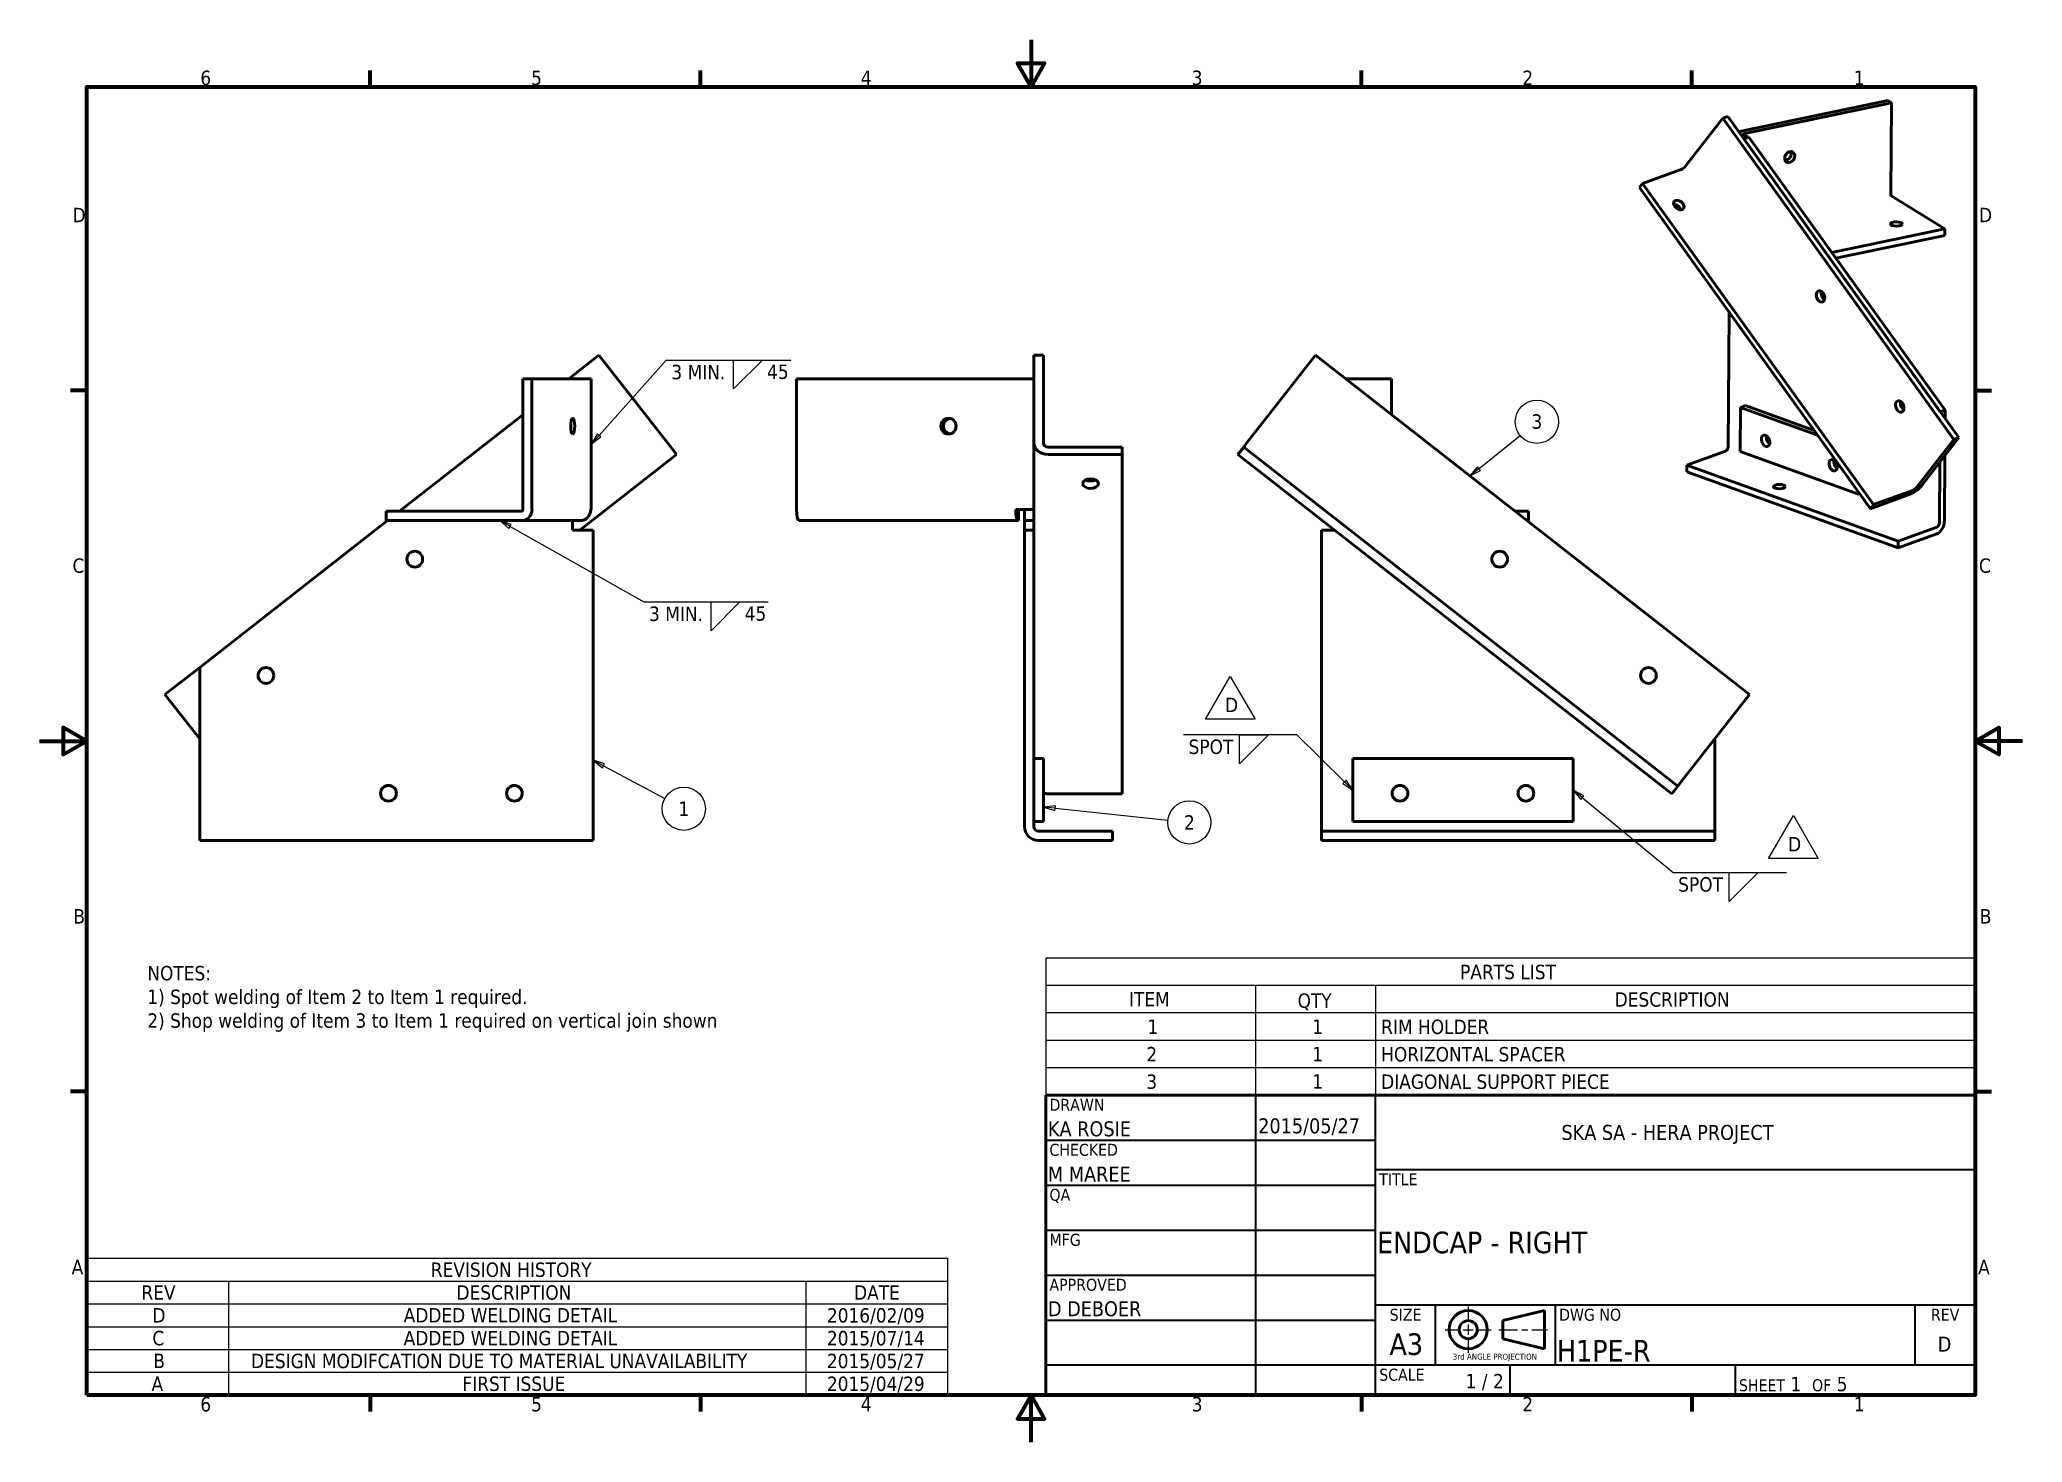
# Model space of a CAD drawing. Header units: millimetres. Extents: x 0 to 840, y 0 to 594.
import ezdxf
from ezdxf.enums import TextEntityAlignment as Align

# ---------------------------------------------------------------- set-up
doc = ezdxf.new("R2010")
doc.units = ezdxf.units.MM
doc.header["$LTSCALE"] = 2
for name, color, linetype, lineweight in [('Border (ANSI)', 7, 'Continuous', 70), ('Sketch Geometry (ANSI)', 7, 'Continuous', 25), ('Symbol (ANSI)', 7, 'Continuous', 25), ('Title (ANSI)', 7, 'Continuous', 50), ('Visible (ANSI)', 7, 'Continuous', 50)]:
    doc.layers.add(name, color=color, linetype=linetype, lineweight=lineweight)
doc.styles.add('Note Text (ANSI)', font='tahoma.ttf')
doc.styles.add('Text Style30', font='tahoma.ttf')
doc.styles.add('Text Style38', font='tahoma.ttf')
doc.styles.add('Text Style39', font='tahoma.ttf')

# ---------------------------------------------------------------- blocks, each defined once
blk = doc.blocks.new('Borders Default Border')
at = {"layer": 'Border (ANSI)'}
for p, q in [((70, 287), (70, 290.45)), ((140, 287), (140, 290.45)), ((280, 287), (280, 290.45)), ((350, 287), (350, 290.45)), ((10, 222.75), (6.55, 222.75)), ((410, 222.75), (413.45, 222.75)), ((10, 74.25), (6.55, 74.25)), ((410, 74.25), (413.45, 74.25)), ((70, 10), (70, 6.55)), ((140, 10), (140, 6.55)), ((280, 10), (280, 6.55)), ((350, 10), (350, 6.55))]:
    blk.add_line(p, q, dxfattribs=at)
at = {"layer": 'Border (ANSI)', "flags": 128}
for points in [[(210, 297), (210, 287), (207.11, 292), (212.89, 292), (210, 287)], [(10, 10), (10, 287), (410, 287), (410, 10), (10, 10)], [(0, 148.5), (10, 148.5), (5, 151.39), (5, 145.61), (10, 148.5)], [(420, 148.5), (410, 148.5), (415, 151.39), (415, 145.61), (410, 148.5)], [(210, 0), (210, 10), (207.11, 5), (212.89, 5), (210, 10)]]:
    blk.add_lwpolyline(points, dxfattribs=at)
at = {"layer": 'Border (ANSI)', "char_height": 3.05, "attachment_point": 7, "style": 'Note Text (ANSI)'}
for s, insert in [('6', (34.03, 287.34)), ('5', (104.11, 287.34)), ('4', (173.94, 287.4)), ('3', (244.05, 287.34)), ('2', (314.08, 287.4)), ('1', (384.31, 287.4)), ('D', (6.96, 258.35)), ('D', (410.81, 258.35)), ('C', (6.95, 184.05)), ('C', (410.8, 184.05)), ('B', (7.15, 109.85)), ('B', (410.99, 109.85)), ('A', (6.78, 35.6)), ('A', (410.63, 35.6)), ('6', (34.03, 6.49)), ('5', (104.11, 6.49)), ('4', (173.94, 6.55)), ('3', (244.05, 6.49)), ('2', (314.08, 6.55)), ('1', (384.31, 6.55))]:
    blk.add_mtext(s, dxfattribs=dict(at, insert=insert))
blk = doc.blocks.new('Title Blocks ANSI - Large')
at = {"layer": 'Title (ANSI)'}
for p, q in [((127, 189.23), (127, 125.73)), ((323.85, 189.23), (127, 189.23)), ((323.85, 125.73), (323.85, 189.23)), ((127, 125.73), (323.85, 125.73))]:
    blk.add_line(p, q, dxfattribs=at)
at = {"layer": 'Title (ANSI)', "lineweight": 35}
for p, q in [((171.45, 125.73), (171.45, 189.23)), ((196.85, 125.73), (196.85, 189.23)), ((127, 179.7), (196.85, 179.7)), ((196.85, 173.48), (323.85, 173.48)), ((127, 170.18), (196.85, 170.18)), ((127, 160.65), (196.85, 160.65)), ((127, 151.13), (196.85, 151.13)), ((323.85, 144.78), (196.85, 144.78)), ((209.55, 132.08), (209.55, 144.78)), ((234.95, 132.08), (234.95, 144.78)), ((311.15, 132.08), (311.15, 144.78)), ((127, 141.6), (196.85, 141.6)), ((196.85, 132.08), (127, 132.08)), ((323.85, 132.08), (196.85, 132.08)), ((225.3, 132.08), (225.3, 125.73)), ((273.05, 132.08), (273.05, 125.73))]:
    blk.add_line(p, q, dxfattribs=at)
at = {"layer": 'Title (ANSI)', "style": 'Text Style38'}
for s, p in [('DRAWN', (127.76, 188.47)), ('CHECKED', (127.76, 178.94)), ('TITLE', (197.61, 172.72)), ('QA', (127.76, 169.42)), ('MFG', (127.76, 159.89)), ('APPROVED', (127.76, 150.37)), ('DWG NO', (235.71, 144.02)), ('SCALE', (197.61, 131.32))]:
    blk.add_text(s, height=2.54, dxfattribs=at).set_placement(p, align=Align.TOP_LEFT)
for s, p in [('SIZE', (203.2, 144.02)), ('REV', (317.5, 144.02))]:
    blk.add_text(s, height=2.54, dxfattribs=at).set_placement(p, align=Align.TOP_CENTER)
at = {"layer": 'Title (ANSI)', "insert": (273.81, 126.49), "char_height": 3.048, "attachment_point": 7, "style": 'Note Text (ANSI)'}
blk.add_mtext('\\fTahoma|b0|i0;\\H2.5400;SHEET\\fTahoma|b0|i0;\\H3.0480; 1  \\fTahoma|b0|i0;\\H2.5400;OF\\fTahoma|b0|i0;\\H3.0480; 5 ', dxfattribs=at)
at = {"layer": 'Title (ANSI)'}
for tag, p, height, style in [('AUTHOR_001', (127.44, 180.53), 3.17, 'Text Style39'), ('CREATION_DATE_001', (171.98, 181.16), 3.17, 'Text Style39'), ('COMPANY_001', (236.22, 179.77), 3.17, 'Text Style39'), ('CHECKED_BY_001', (127.44, 170.94), 3.17, 'Text Style39'), ('TITLE_001', (197.15, 155.77), 4.57, 'Text Style30'), ('ENG_APPROVED_BY_001', (127.44, 142.43), 3.17, 'Text Style39'), ('Sheet_Size_001', (199.78, 134.24), 4.57, 'Text Style30'), ('PART_NUMBER_001', (235.25, 132.84), 4.57, 'Text Style30'), ('REVISION_NUMBER_001', (315.93, 134.94), 3.17, 'Text Style39'), ('Initial_View_Scale_001', (215.92, 127.15), 3.05, 'Note Text (ANSI)')]:
    blk.add_attdef(tag, p, '', height=height, dxfattribs=dict(at, style=style))
at = {"layer": 'Title (ANSI)', "style": 'Text Style39'}
for tag, p in [('CHECKED_DATE', (172.21, 170.94)), ('MFG_APPROVED_BY', (127.76, 151.89)), ('MFG_APPROVED_DATE', (172.21, 151.89)), ('ENG_APPROVAL_DATE', (172.21, 142.37))]:
    blk.add_attdef(tag, text='', height=3.17, dxfattribs=at).set_placement(p, align=Align.BOTTOM_LEFT)
blk = doc.blocks.new('3rd ANGLE PROJECTION')
at = {"layer": 'Sketch Geometry (ANSI)', "lineweight": 25}
for p, q in [((-6.99, 5.75), (-6.99, 2.5)), ((-12.74, 0), (-9.49, 0)), ((-8.24, 0), (-5.74, 0)), ((-6.99, 1.25), (-6.99, -1.25)), ((-4.49, 0), (-1.24, 0)), ((0.64, 0), (5.33, 0)), ((6.33, 0), (7.83, 0)), ((8.83, 0), (12.74, 0)), ((-6.99, -2.5), (-6.99, -5.75))]:
    blk.add_line(p, q, dxfattribs=at)
at = {"layer": 'Sketch Geometry (ANSI)', "lineweight": 50}
for p, q in [((1.62, 2.25), (11.99, 4.75)), ((1.62, 2.25), (1.62, -2.25)), ((11.99, 4.75), (11.99, -4.75)), ((1.62, -2.25), (11.99, -4.75))]:
    blk.add_line(p, q, dxfattribs=at)
for radius in [4.75, 2.25]:
    blk.add_circle((-6.99, 0), radius, dxfattribs=at)
at = {"layer": 'Symbol (ANSI)', "insert": (-10.85, -5.98), "char_height": 1.5, "attachment_point": 1, "style": 'Note Text (ANSI)'}
blk.add_mtext('\\fTahoma|b0|i0;\\H1.5000;3rd ANGLE PROJECTION', dxfattribs=at)
blk = doc.blocks.new('PARTS LIST')
at = {"layer": 'Symbol (ANSI)'}
for p, q in [((409.99, 102.52), (213.15, 102.52)), ((213.15, 102.52), (213.15, 96.72)), ((409.99, 102.52), (409.99, 96.72)), ((409.99, 96.72), (213.15, 96.72)), ((213.15, 96.72), (213.15, 90.91)), ((257.58, 96.72), (257.58, 90.91)), ((282.98, 96.72), (282.98, 90.91)), ((409.99, 96.72), (409.99, 90.91)), ((409.99, 90.91), (213.15, 90.91)), ((213.15, 90.91), (213.15, 73.5)), ((257.58, 90.91), (257.58, 73.5)), ((282.98, 90.91), (282.98, 73.5)), ((409.99, 90.91), (409.99, 73.5)), ((409.99, 85.11), (213.15, 85.11)), ((409.99, 79.3), (213.15, 79.3)), ((409.99, 73.5), (213.15, 73.5))]:
    blk.add_line(p, q, dxfattribs=at)
at = {"layer": 'Symbol (ANSI)', "attachment_point": 7, "style": 'Note Text (ANSI)'}
for s, insert, char_height in [('PARTS LIST', (300.9, 98.01), 3.048), ('ITEM', (230.76, 92.29), 3.048), ('QTY', (266.47, 91.46), 3.048), ('DESCRIPTION', (333.64, 92.19), 3.048), ('1', (234.68, 86.48), 3.05), ('1', (269.59, 86.48), 3.05), ('RIM HOLDER', (284.17, 86.39), 3.048), ('2', (234.44, 80.65), 3.05), ('1', (269.59, 80.68), 3.05), ('HORIZONTAL SPACER', (284.17, 80.59), 3.048), ('3', (234.42, 74.78), 3.05), ('1', (269.59, 74.87), 3.05), ('DIAGONAL SUPPORT PIECE', (284.17, 74.78), 3.048)]:
    blk.add_mtext(s, dxfattribs=dict(at, insert=insert, char_height=char_height))
blk = doc.blocks.new('Balloon1')
at = {"layer": 'Symbol (ANSI)'}
for p, q in [((119.44, 143.23), (117.23, 144.41)), ((119.68, 143.67), (117.23, 144.41)), ((117.23, 144.41), (119.21, 142.79)), ((119.21, 142.79), (119.68, 143.67)), ((119.44, 143.23), (132.43, 136.3))]:
    blk.add_line(p, q, dxfattribs=at)
at = {"layer": 'Symbol (ANSI)', "flags": 128}
blk.add_lwpolyline([(119.68, 143.67), (117.23, 144.41), (119.21, 142.79), (119.68, 143.67)], dxfattribs=at)
at = {"layer": 'Symbol (ANSI)'}
blk.add_circle((136.45, 134.15), 4.57, dxfattribs=at)
blk.add_solid([(119.68, 143.67), (117.23, 144.41), (119.21, 142.79), (119.68, 143.67)], dxfattribs=at)
at = {"layer": 'Symbol (ANSI)', "insert": (136.45, 134.15), "char_height": 3.05, "attachment_point": 5, "style": 'Note Text (ANSI)'}
blk.add_mtext('1', dxfattribs=at)
blk = doc.blocks.new('Balloon2')
at = {"layer": 'Symbol (ANSI)'}
for p, q in [((304.92, 206.19), (313.61, 213.22)), ((304.6, 206.58), (302.97, 204.62)), ((304.92, 206.19), (302.97, 204.62)), ((302.97, 204.62), (305.23, 205.8)), ((305.23, 205.8), (304.6, 206.58))]:
    blk.add_line(p, q, dxfattribs=at)
at = {"layer": 'Symbol (ANSI)', "flags": 128}
blk.add_lwpolyline([(304.6, 206.58), (302.97, 204.62), (305.23, 205.8), (304.6, 206.58)], dxfattribs=at)
at = {"layer": 'Symbol (ANSI)'}
blk.add_circle((317.16, 216.09), 4.57, dxfattribs=at)
blk.add_solid([(304.6, 206.58), (302.97, 204.62), (305.23, 205.8), (304.6, 206.58)], dxfattribs=at)
at = {"layer": 'Symbol (ANSI)', "insert": (317.16, 216.12), "char_height": 3.05, "attachment_point": 5, "style": 'Note Text (ANSI)'}
blk.add_mtext('3', dxfattribs=at)
blk = doc.blocks.new('Balloon3')
at = {"layer": 'Symbol (ANSI)'}
for p, q in [((215.16, 134.75), (212.62, 134.51)), ((215.11, 134.25), (212.62, 134.51)), ((212.62, 134.51), (215.05, 133.75)), ((215.05, 133.75), (215.16, 134.75)), ((215.11, 134.25), (239.02, 131.73))]:
    blk.add_line(p, q, dxfattribs=at)
at = {"layer": 'Symbol (ANSI)', "flags": 128}
blk.add_lwpolyline([(215.16, 134.75), (212.62, 134.51), (215.05, 133.75), (215.16, 134.75)], dxfattribs=at)
at = {"layer": 'Symbol (ANSI)'}
blk.add_circle((243.55, 131.26), 4.57, dxfattribs=at)
blk.add_solid([(215.16, 134.75), (212.62, 134.51), (215.05, 133.75), (215.16, 134.75)], dxfattribs=at)
at = {"layer": 'Symbol (ANSI)', "insert": (243.55, 131.26), "char_height": 3.05, "attachment_point": 5, "style": 'Note Text (ANSI)'}
blk.add_mtext('2', dxfattribs=at)
blk = doc.blocks.new('Welding Symbol Identifier1')
at = {"layer": 'Symbol (ANSI)'}
for p, q in [((118.52, 213.2), (132.71, 229.13)), ((132.71, 229.13), (159.1, 229.13)), ((147, 229.13), (153.1, 229.13)), ((153.1, 229.13), (147, 223.04)), ((147, 223.04), (147, 229.13)), ((118.15, 213.53), (116.86, 211.33)), ((118.52, 213.2), (116.86, 211.33)), ((116.86, 211.33), (118.9, 212.87)), ((118.9, 212.87), (118.15, 213.53))]:
    blk.add_line(p, q, dxfattribs=at)
at = {"layer": 'Symbol (ANSI)', "flags": 128}
blk.add_lwpolyline([(118.15, 213.53), (116.86, 211.33), (118.9, 212.87), (118.15, 213.53)], dxfattribs=at)
at = {"layer": 'Symbol (ANSI)'}
blk.add_solid([(118.15, 213.53), (116.86, 211.33), (118.9, 212.87), (118.15, 213.53)], dxfattribs=at)
at = {"layer": 'Symbol (ANSI)', "char_height": 3.048, "attachment_point": 7, "style": 'Note Text (ANSI)'}
for s, insert in [('3 MIN.', (133.82, 225.04)), ('45', (154.09, 225.11))]:
    blk.add_mtext(s, dxfattribs=dict(at, insert=insert))
blk = doc.blocks.new('Welding Symbol Identifier2')
at = {"layer": 'Symbol (ANSI)'}
for p, q in [((99.65, 193.94), (97.47, 195.16)), ((99.89, 194.37), (97.47, 195.16)), ((97.47, 195.16), (99.4, 193.5)), ((99.4, 193.5), (99.89, 194.37)), ((99.65, 193.94), (127.97, 177.95)), ((127.97, 177.95), (154.35, 177.95)), ((142.26, 177.95), (148.35, 177.95)), ((148.35, 177.95), (142.26, 171.85)), ((142.26, 171.85), (142.26, 177.95))]:
    blk.add_line(p, q, dxfattribs=at)
at = {"layer": 'Symbol (ANSI)', "flags": 128}
blk.add_lwpolyline([(99.89, 194.37), (97.47, 195.16), (99.4, 193.5), (99.89, 194.37)], dxfattribs=at)
at = {"layer": 'Symbol (ANSI)'}
blk.add_solid([(99.89, 194.37), (97.47, 195.16), (99.4, 193.5), (99.89, 194.37)], dxfattribs=at)
at = {"layer": 'Symbol (ANSI)', "char_height": 3.048, "attachment_point": 7, "style": 'Note Text (ANSI)'}
for s, insert in [('3 MIN.', (129.08, 173.86)), ('45', (149.35, 173.92))]:
    blk.add_mtext(s, dxfattribs=dict(at, insert=insert))
blk = doc.blocks.new('REVISION HISTORY')
at = {"layer": 'Symbol (ANSI)'}
for p, q in [((10, 38.97), (192.29, 38.97)), ((10, 38.97), (10, 34.14)), ((192.29, 38.97), (192.29, 34.14)), ((10, 34.14), (192.29, 34.14)), ((10, 34.14), (10, 29.31)), ((40, 34.14), (40, 29.31)), ((162.29, 34.14), (162.29, 29.31)), ((192.29, 34.14), (192.29, 29.31)), ((10, 29.31), (192.29, 29.31)), ((10, 29.31), (10, 10)), ((40, 29.31), (40, 10)), ((162.29, 29.31), (162.29, 10)), ((192.29, 29.31), (192.29, 10)), ((10, 24.48), (192.29, 24.48)), ((10, 19.66), (192.29, 19.66)), ((10, 14.83), (192.29, 14.83)), ((10, 10), (192.29, 10))]:
    blk.add_line(p, q, dxfattribs=at)
at = {"layer": 'Symbol (ANSI)', "attachment_point": 7, "style": 'Note Text (ANSI)'}
for s, insert, char_height in [('REVISION HISTORY', (82.85, 34.97), 3.048), ('REV', (21.56, 30.2), 3.048), ('DESCRIPTION', (88.3, 30.14), 3.048), ('DATE', (172.52, 30.2), 3.048), ('D', (23.88, 25.37), 3.05), ('ADDED WELDING DETAIL', (77.11, 25.32), 3.048), ('2016/02/09', (166.76, 24.98), 3.048), ('C', (23.88, 20.49), 3.05), ('ADDED WELDING DETAIL', (77.11, 20.49), 3.048), ('2015/07/14', (166.76, 20.15), 3.048), ('B', (24.07, 15.72), 3.05), ('DESIGN MODIFCATION DUE TO MATERIAL UNAVAILABILITY', (44.78, 15.65), 3.048), ('2015/05/27', (166.76, 15.32), 3.048), ('A', (23.7, 10.89), 3.05), ('FIRST ISSUE', (89.56, 10.83), 3.048), ('2015/04/29', (166.76, 10.49), 3.048)]:
    blk.add_mtext(s, dxfattribs=dict(at, insert=insert, char_height=char_height))
blk = doc.blocks.new('Welding Symbol Identifier3')
at = {"layer": 'Symbol (ANSI)'}
for p, q in [((266.29, 149.79), (242.31, 149.79)), ((254.2, 149.79), (260.29, 149.79)), ((260.29, 149.79), (254.2, 143.69)), ((254.2, 143.69), (254.2, 149.79)), ((276.39, 139.85), (266.29, 149.79)), ((276.74, 140.21), (276.04, 139.49)), ((276.04, 139.49), (278.17, 138.1)), ((276.39, 139.85), (278.17, 138.1)), ((278.17, 138.1), (276.74, 140.21))]:
    blk.add_line(p, q, dxfattribs=at)
at = {"layer": 'Symbol (ANSI)', "flags": 128}
blk.add_lwpolyline([(276.04, 139.49), (278.17, 138.1), (276.74, 140.21), (276.04, 139.49)], dxfattribs=at)
at = {"layer": 'Symbol (ANSI)'}
blk.add_solid([(276.04, 139.49), (278.17, 138.1), (276.74, 140.21), (276.04, 139.49)], dxfattribs=at)
at = {"layer": 'Symbol (ANSI)', "insert": (243.38, 145.7), "char_height": 3.048, "attachment_point": 7, "style": 'Note Text (ANSI)'}
blk.add_mtext('SPOT', dxfattribs=at)
blk = doc.blocks.new('Welding Symbol Identifier4')
at = {"layer": 'Symbol (ANSI)'}
for p, q in [((326.77, 136.51), (324.84, 138.1)), ((327.08, 136.89), (324.84, 138.1)), ((324.84, 138.1), (326.45, 136.12)), ((326.45, 136.12), (327.08, 136.89)), ((326.77, 136.51), (346.03, 120.64)), ((346.03, 120.64), (370.02, 120.64)), ((357.92, 120.64), (364.02, 120.64)), ((364.02, 120.64), (357.92, 114.54)), ((357.92, 114.54), (357.92, 120.64))]:
    blk.add_line(p, q, dxfattribs=at)
at = {"layer": 'Symbol (ANSI)', "flags": 128}
blk.add_lwpolyline([(327.08, 136.89), (324.84, 138.1), (326.45, 136.12), (327.08, 136.89)], dxfattribs=at)
at = {"layer": 'Symbol (ANSI)'}
blk.add_solid([(327.08, 136.89), (324.84, 138.1), (326.45, 136.12), (327.08, 136.89)], dxfattribs=at)
at = {"layer": 'Symbol (ANSI)', "insert": (347.1, 116.55), "char_height": 3.048, "attachment_point": 7, "style": 'Note Text (ANSI)'}
blk.add_mtext('SPOT', dxfattribs=at)
blk = doc.blocks.new('Revision Tag1')
at = {"layer": 'Symbol (ANSI)'}
for p, q in [((366.26, 123.63), (371.5, 132.7)), ((371.5, 132.7), (376.73, 123.63)), ((376.73, 123.63), (366.26, 123.63))]:
    blk.add_line(p, q, dxfattribs=at)
at = {"layer": 'Symbol (ANSI)', "insert": (370.38, 125.13), "char_height": 3.05, "attachment_point": 7, "style": 'Note Text (ANSI)'}
blk.add_mtext('D', dxfattribs=at)
blk = doc.blocks.new('Revision Tag2')
at = {"layer": 'Symbol (ANSI)'}
for p, q in [((246.98, 153.11), (252.22, 162.18)), ((252.22, 162.18), (257.46, 153.11)), ((257.46, 153.11), (246.98, 153.11))]:
    blk.add_line(p, q, dxfattribs=at)
at = {"layer": 'Symbol (ANSI)', "insert": (251.1, 154.61), "char_height": 3.05, "attachment_point": 7, "style": 'Note Text (ANSI)'}
blk.add_mtext('D', dxfattribs=at)

msp = doc.modelspace()

# ---------------------------------------------------------------- linework, layer by layer
at = {"layer": 'Visible (ANSI)'}
for p, q in [((720.91, 555.26), (783, 568.18)), ((722.44, 554.32), (784.54, 567.23)), ((783, 568.18), (784.54, 567.23)), ((784.54, 567.23), (784.22, 528.55)), ((697.2, 540.29), (713.07, 560.74)), ((713.07, 560.74), (715.16, 561.5)), ((713.07, 560.74), (810.98, 424.75)), ((813.08, 425.51), (715.16, 561.5)), ((722, 552), (724.09, 552.77)), ((722, 552), (805.24, 436.39)), ((724.09, 552.77), (722.16, 553.46)), ((807.34, 437.15), (724.09, 552.77)), ((679.08, 533.07), (695.49, 539.05)), ((677.74, 531.35), (679.08, 533.07)), ((775.66, 395.36), (677.74, 531.35)), ((777, 397.09), (679.08, 533.07)), ((784.47, 527.92), (807.21, 513.92)), ((807.21, 513.92), (759.25, 503.94)), ((807.18, 511.12), (807.21, 513.92)), ((807.18, 511.12), (761, 501.51)), ((715.35, 421.55), (715.82, 478.46)), ((224.13, 450.33), (236.96, 460.36)), ((236.96, 460.36), (266.1, 423.06)), ((421.24, 460.36), (421.24, 423.06)), ((425.24, 460.36), (421.24, 460.36)), ((425.24, 423.06), (425.24, 460.36)), ((511.37, 423.06), (540.51, 460.36)), ((540.51, 460.36), (724.38, 316.7)), ((204.72, 450.33), (204.72, 394.99)), ((208.59, 450.33), (204.72, 450.33)), ((208.59, 450.33), (208.59, 394.99)), ((233.52, 450.33), (208.59, 450.33)), ((233.52, 450.33), (233.72, 450.33)), ((233.72, 450.33), (233.72, 394.99)), ((320.64, 450.33), (320.64, 394.99)), ((413.68, 450.33), (320.64, 450.33)), ((413.68, 450.33), (421.24, 450.33)), ((553.35, 450.33), (572.75, 450.33)), ((572.75, 450.33), (572.75, 435.17)), ((720.58, 438.25), (720.43, 419.6)), ((720.58, 438.25), (722.68, 439.01)), ((753.25, 426.48), (720.58, 438.25)), ((722.68, 439.01), (751.77, 428.53)), ((805.24, 436.39), (807.34, 437.15)), ((807.31, 433.52), (807.34, 437.15)), ((152.45, 394.33), (204.72, 435.17)), ((269.8, 418.33), (266.1, 423.06)), ((421.24, 393.07), (421.24, 423.06)), ((458.57, 421.48), (427.24, 421.48)), ((458.57, 418.33), (458.57, 421.48)), ((507.68, 418.33), (510.14, 421.48)), ((511.37, 423.06), (510.14, 421.48)), ((694.01, 277.83), (510.14, 421.48)), ((810.98, 424.75), (795.12, 404.31)), ((797.21, 405.07), (813.08, 425.51)), ((810.98, 424.75), (813.08, 425.51)), ((228.84, 386.33), (269.8, 418.33)), ((458.57, 418.33), (427.24, 418.33)), ((458.57, 274.68), (458.57, 418.33)), ((691.55, 274.68), (507.68, 418.33)), ((697.86, 411), (697.89, 413.79)), ((697.89, 413.79), (714.29, 419.77)), ((787.39, 381.56), (697.89, 413.79)), ((720.43, 419.6), (770.55, 401.56)), ((805.07, 415.19), (804.85, 389.32)), ((806.95, 390.08), (807.18, 417.91)), ((697.86, 411), (787.37, 378.77)), ((233.47, 394.99), (233.52, 394.99)), ((233.72, 394.99), (233.52, 394.99)), ((413.51, 394.99), (413.68, 394.99)), ((421.24, 394.99), (413.68, 394.99)), ((417.24, 390.33), (417.24, 394.99)), ((770.55, 401.56), (770.56, 402.44)), ((770.55, 401.56), (771.06, 401.74)), ((792.06, 401.34), (775.66, 395.36)), ((775.66, 395.36), (777, 397.09)), ((793.4, 403.06), (777, 397.09)), ((67.8, 328.19), (147.33, 390.33)), ((204.08, 394.33), (146.77, 394.33)), ((146.77, 390.33), (146.77, 394.33)), ((204.08, 390.33), (146.77, 390.33)), ((204.08, 390.33), (228.96, 390.33)), ((225.72, 386.33), (225.72, 390.33)), ((321.85, 390.33), (414.72, 390.33)), ((414.72, 390.33), (414.72, 394.33)), ((417.24, 390.33), (421.24, 390.33)), ((417.24, 386.33), (417.24, 390.33)), ((421.24, 393.07), (421.24, 390.33)), ((421.24, 390.33), (421.24, 386.33)), ((630.71, 394.33), (625.03, 394.33)), ((630.71, 390.33), (630.15, 390.33)), ((630.71, 390.33), (630.71, 394.33)), ((803.8, 387.54), (787.39, 381.56)), ((234.47, 386.33), (225.72, 386.33)), ((234.47, 386.33), (234.47, 260.86)), ((421.24, 386.33), (417.24, 386.33)), ((417.24, 386.33), (417.24, 260.86)), ((421.24, 260.86), (421.24, 386.33)), ((548.64, 386.33), (543.01, 386.33)), ((543.01, 260.86), (543.01, 386.33)), ((787.37, 378.77), (803.77, 384.74)), ((787.37, 378.77), (787.39, 381.56)), ((53.09, 316.7), (67.8, 328.19)), ((67.8, 260.86), (67.8, 328.19)), ((67.8, 297.87), (53.09, 316.7)), ((724.38, 316.7), (695.24, 279.4)), ((709.67, 297.87), (709.67, 260.86)), ((425.24, 289.53), (421.24, 289.53)), ((425.24, 289.53), (425.24, 262.86)), ((649.67, 289.53), (556.34, 289.53)), ((556.34, 289.53), (556.34, 262.86)), ((649.67, 262.86), (649.67, 289.53)), ((691.55, 274.68), (694.01, 277.83)), ((695.24, 279.4), (694.01, 277.83)), ((427.24, 274.68), (458.57, 274.68)), ((67.8, 254.86), (67.8, 260.86)), ((234.47, 254.86), (234.47, 260.86)), ((425.24, 262.86), (421.24, 262.86)), ((543.01, 260.86), (543.01, 258.86)), ((556.34, 262.86), (649.67, 262.86)), ((709.67, 260.86), (709.67, 258.86)), ((67.8, 254.86), (234.47, 254.86)), ((454.57, 258.86), (423.24, 258.86)), ((423.24, 254.86), (454.57, 254.86)), ((454.57, 254.86), (454.57, 258.86)), ((543.01, 254.86), (543.01, 258.86)), ((709.67, 258.86), (543.01, 258.86)), ((543.01, 254.86), (709.67, 254.86)), ((709.67, 254.86), (709.67, 258.86))]:
    msp.add_line(p, q, dxfattribs=at)
for centre in [(158.92, 374), (618.56, 374), (95.88, 324.75), (681.6, 324.75), (147.8, 274.86), (201.14, 274.86), (576.34, 274.86), (629.67, 274.86)]:
    msp.add_circle(centre, 3.33, dxfattribs=at)
for radius in [6, 2]:
    msp.add_arc((423.24, 260.86), radius, 180, 270, dxfattribs=at)
for centre, major_axis, ratio, start_param, end_param in [((723.21, 553.84), (4.5, -0.04), 0.361974, 2.110133, 2.409584), ((723.21, 553.84), (-1.5, 0.01), 0.361974, 5.251725, 7.084321), ((739.91, 545.25), (1.31, 2.13), 0.799864, 3.608597, 5.816181), ((696.16, 539.91), (-1.22, -0.88), 0.28833, 0.796603, 2.367399), ((693.11, 522.23), (-1.97, 1.53), 0.68462, 3.834539, 5.590239), ((784.47, 528.39), (0.102, -0.49), 0.478741, 4.287421, 5.858217), ((756.58, 486.03), (-0.86, 2.35), 0.669448, 0.728559, 2.413033), ((756.58, 486.03), (0.86, -2.35), 0.669448, 3.870152, 5.554626), ((790.15, 439.41), (-0.86, 2.35), 0.669448, 0.728559, 2.413033), ((790.15, 439.41), (0.86, -2.35), 0.669448, 3.870152, 5.554626), ((386.08, 430.33), (0, 3.33), 0.965926, 0.16147, 2.980122), ((427.24, 423.06), (-6, 0), 0.788011, 0, 1.570796), ((427.24, 423.06), (-2, 0), 0.788011, 0, 1.570796), ((714.3, 421.16), (-0.51, -1.41), 0.648702, 0.495679, 2.066476), ((733.33, 424.89), (-0.86, 2.35), 0.669448, 0.728559, 2.413033), ((733.33, 424.89), (0.86, -2.35), 0.669448, 3.870152, 5.554626), ((761.97, 414.57), (-0.86, 2.35), 0.669448, 0.728559, 2.413033), ((761.97, 414.57), (0.86, -2.35), 0.669448, 3.870152, 5.554626), ((445.24, 409.17), (3.33, 0), 0.615661, 4.01725, 5.407528), ((794.07, 403.93), (-3.65, -2.63), 0.28833, 0.796603, 2.367399), ((794.07, 403.93), (-1.22, -0.88), 0.28833, 0.796603, 2.367399), ((204.08, 394.99), (0, -4.67), 0.965926, 0, 1.570796), ((204.08, 394.99), (0, -0.667), 0.965926, 0, 1.570796), ((228.96, 394.99), (0, -4.67), 0.965926, 0, 1.570796), ((321.85, 394.99), (0, -4.67), 0.258819, 4.712389, 6.283185), ((414.72, 394.99), (0, -4.67), 0.258819, 4.712389, 6.283185), ((414.72, 394.99), (0, -0.667), 0.258819, 4.712389, 6.283185), ((803.81, 388.94), (-1.52, -4.23), 0.648702, 0.495679, 2.066476), ((803.81, 388.94), (-0.51, -1.41), 0.648702, 0.495679, 2.066476), ((427.24, 279.4), (6, 0), 0.788011, 4.372552, 4.712389)]:
    msp.add_ellipse(centre, major_axis=major_axis, ratio=ratio, start_param=start_param, end_param=end_param, dxfattribs=at)
for centre, major_axis, ratio in [((741.44, 544.31), (1.31, 2.13), 0.799864), ((694.46, 523.96), (1.97, -1.53), 0.68462), ((786.65, 515.96), (2.5, -0.02), 0.361974), ((754.48, 485.27), (-0.86, 2.35), 0.669448), ((788.05, 438.65), (-0.86, 2.35), 0.669448), ((225.84, 430.33), (0, -3.33), 0.258819), ((385.04, 430.33), (0, -3.33), 0.965926), ((731.24, 424.12), (-0.86, 2.35), 0.669448), ((759.88, 413.81), (-0.86, 2.35), 0.669448), ((445.24, 406.02), (-3.33, 0), 0.615661), ((737.09, 404.73), (2.5, -0.02), 0.361974)]:
    msp.add_ellipse(centre, major_axis=major_axis, ratio=ratio, dxfattribs=at)

# ---------------------------------------------------------------- block references
for name, p, xscale, yscale, zscale in [('Borders Default Border', (0, 0), 2, 2, 2), ('3rd ANGLE PROJECTION', (617.12, 47.71), 1.7, 1.7, 1.7)]:
    msp.add_blockref(name, p, dxfattribs=dict(xscale=xscale, yscale=yscale, zscale=zscale))
at = {"xscale": 2, "yscale": 2, "zscale": 2}
msp.add_blockref('Title Blocks ANSI - Large', (172.3, -231.46), dxfattribs=at).add_auto_attribs({'ENG_APPROVED_BY_001': 'D DEBOER', 'AUTHOR_001': 'KA ROSIE', 'CHECKED_BY_001': 'M MAREE', 'CREATION_DATE_001': '2015/05/27', 'PART_NUMBER_001': 'H1PE-R', 'TITLE_001': 'ENDCAP - RIGHT', 'Sheet_Size_001': 'A3', 'COMPANY_001': 'SKA SA - HERA PROJECT', 'REVISION_NUMBER_001': 'D', 'Initial_View_Scale_001': '1 / 2'})
at = {"layer": 'Symbol (ANSI)', "xscale": 2, "yscale": 2, "zscale": 2}
for name in ['Welding Symbol Identifier1', 'Balloon2', 'Welding Symbol Identifier2', 'Revision Tag2', 'Welding Symbol Identifier3', 'Balloon1', 'Balloon3', 'Welding Symbol Identifier4', 'Revision Tag1', 'PARTS LIST', 'REVISION HISTORY']:
    msp.add_blockref(name, (0, 0), dxfattribs=at)

# ---------------------------------------------------------------- texts
at = {"layer": 'Symbol (ANSI)', "insert": (45.61, 201.74), "char_height": 6.096, "width": 251.0673, "attachment_point": 1, "line_spacing_factor": 0.987884, "style": 'Note Text (ANSI)'}
msp.add_mtext('{\\fTahoma|b0|i0;NOTES:\\P\\fTahoma|b0|i0;1) Spot welding of Item 2 to Item 1 required.\\P\\fTahoma|b0|i0;2) Shop welding of Item 3 to Item 1 required on vertical join shown}', dxfattribs=at)

doc.saveas('drawing.dxf')
